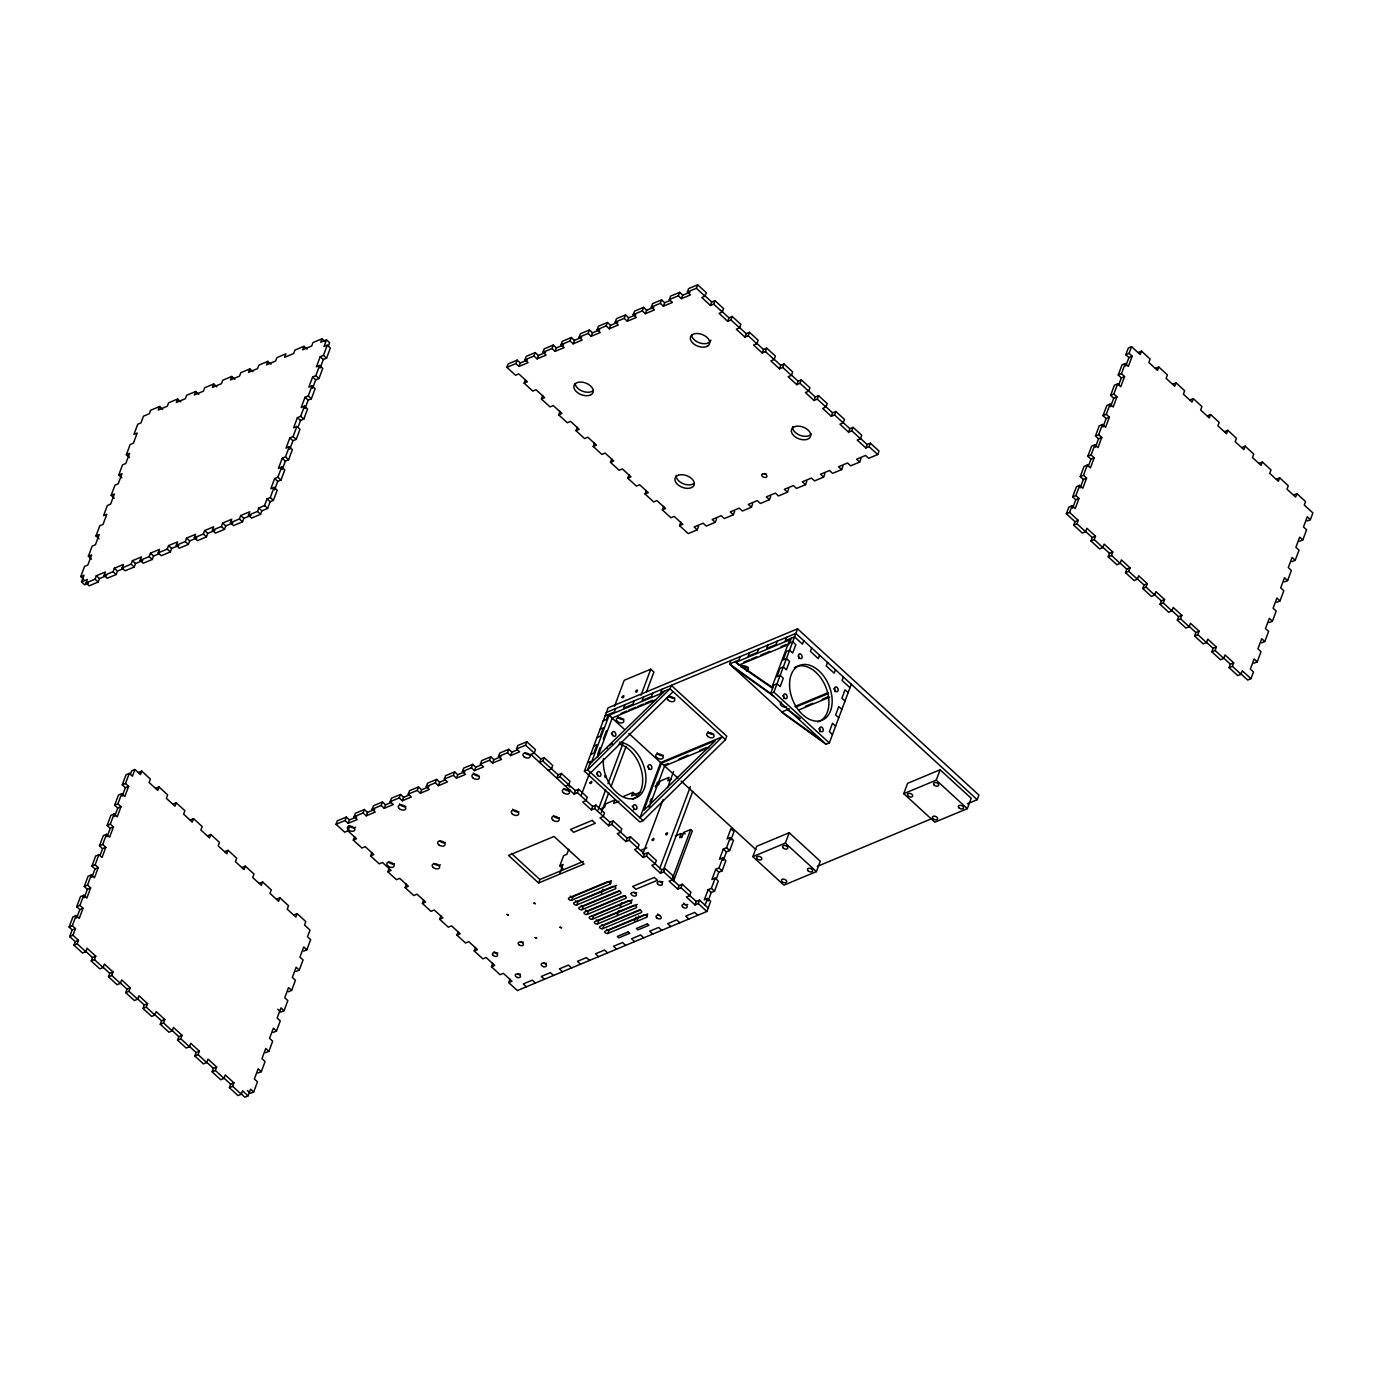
<?xml version="1.0" encoding="UTF-8"?>
<svg xmlns="http://www.w3.org/2000/svg" width="1382" height="1382" viewBox="0 0 1382 1382"><rect width="100%" height="100%" fill="white"/><g stroke="black" fill="none" stroke-linecap="round" stroke-linejoin="round"><path stroke-width="1.5" d="M83.887 579.421L80.778 576.57L84.578 566.413L87.826 565.065L91.627 554.908L88.379 556.272L91.488 559.123M88.379 556.272L92.162 546.115L95.427 544.75L99.21 534.592L95.963 535.957L99.072 538.807M95.963 535.957L99.763 525.799L103.011 524.434L106.811 514.294L103.564 515.641L107.364 505.484L110.612 504.136L114.412 493.979L111.165 495.326L114.257 498.176M111.165 495.326L114.948 485.168L118.196 483.821L121.996 473.663L118.748 475.011L121.858 477.861M118.748 475.011L122.549 464.87L125.797 463.506L129.597 453.348L126.349 454.713L129.459 457.563M126.349 454.713L130.15 444.555L133.398 443.19L137.181 433.032L133.933 434.397L137.734 424.239L140.981 422.892L143.486 416.189L149.273 413.771L150.552 410.316L159.586 406.55L162.696 409.4M88.483 583.169L84.63 584.776L81.521 581.926L84.026 575.223L80.778 576.57M106.656 575.586L99.435 578.609L98.139 582.047L89.122 585.813L86.012 582.962L87.291 579.507L81.521 581.926M86.012 582.962L95.03 579.196L96.325 575.758L105.343 571.993L104.047 575.43L107.157 578.281L116.192 574.532L117.487 571.077L122.894 568.814M159.586 406.55L158.291 410.005L167.308 406.239L168.604 402.784L177.639 399.018L180.731 401.868M104.047 575.43L113.082 571.682L114.378 568.227L123.395 564.461L122.1 567.916L125.209 570.766L134.244 567L135.522 563.545L142.743 560.522M177.639 399.018L176.343 402.473L185.361 398.707L186.656 395.252L195.674 391.503L198.783 394.354M122.1 567.916L131.135 564.15L132.413 560.695L141.448 556.929L140.152 560.384L143.262 563.234L152.279 559.468L153.575 556.013L158.999 553.75M195.674 391.503L194.396 394.941L203.413 391.175L204.709 387.737L213.726 383.971L216.836 386.822M140.152 560.384L149.17 556.618L150.465 553.163L159.5 549.397L158.204 552.852L161.314 555.702L170.332 551.936L171.627 548.481L178.848 545.475M213.726 383.971L212.431 387.426L221.465 383.66L222.761 380.205L231.779 376.44L234.888 379.29M158.204 552.852L167.222 549.086L168.518 545.631L177.535 541.865L176.257 545.32L179.366 548.17L188.384 544.404L189.679 540.949L196.9 537.943M231.779 376.44L230.483 379.895L239.518 376.129L240.796 372.674L249.831 368.908L252.941 371.758M176.257 545.32L185.274 541.554L186.57 538.099L195.588 534.333L194.292 537.788L197.401 540.638L206.436 536.872L207.732 533.417L214.936 530.412M249.831 368.908L248.535 372.363L257.553 368.597L258.849 365.142L267.866 361.376L270.976 364.226M194.292 537.788L203.327 534.022L204.622 530.567L213.64 526.801L212.344 530.256L215.454 533.107L224.489 529.341L225.767 525.886L232.988 522.88M267.866 361.376L266.588 364.831L275.605 361.065L276.901 357.61L285.919 353.844L284.64 357.299L293.658 353.533L294.953 350.078L303.971 346.312L307.08 349.162M69.1 927.063L72.348 925.698L75.457 928.549L72.209 929.913L69.1 927.063L72.901 916.905L76.148 915.54L79.258 918.391L83.058 908.233L79.949 905.383L76.701 906.747L79.811 909.598L83.058 908.233M76.701 906.747L80.484 896.59L83.732 895.242L86.841 898.093L90.642 887.935L87.532 885.085L84.285 886.432L87.394 889.282L90.642 887.935M84.285 886.432L88.085 876.274L91.333 874.927L94.442 877.777L98.243 867.62L95.133 864.769L91.886 866.117L94.995 868.967L98.243 867.62M91.886 866.117L95.686 855.976L98.934 854.612L102.043 857.462L105.827 847.304L102.717 844.454L99.469 845.819L102.579 848.669L105.827 847.304M99.469 845.819L103.27 835.661L106.518 834.296L109.627 837.147L113.428 826.989L110.318 824.138L107.07 825.503L110.18 828.354L113.428 826.989M107.07 825.503L110.871 815.345L114.119 813.981L117.228 816.831L121.029 806.691L117.919 803.84L114.671 805.188L117.781 808.038L121.029 806.691M114.671 805.188L118.455 795.03L121.702 793.683L124.812 796.533L128.612 786.375L125.503 783.525L122.255 784.872L125.365 787.723L128.612 786.375M122.255 784.872L126.056 774.715L129.303 773.367L132.413 776.218L134.918 769.515L140.446 774.576L141.741 771.121L150.379 779.051L149.083 782.506L157.721 790.418L158.999 786.963L167.637 794.875L166.358 798.33L174.978 806.259L176.274 802.804L184.912 810.716L183.616 814.171L192.253 822.083L193.549 818.628L202.187 826.557L200.891 830.012L209.528 837.924L210.824 834.469L219.462 842.381L218.166 845.836L226.803 853.765L228.082 850.31L236.719 858.222L235.441 861.677L244.061 869.589L245.357 866.151L253.994 874.063L252.699 877.518L261.336 885.43L262.632 881.975L271.269 889.904L269.974 893.342L278.611 901.271L279.907 897.816L288.527 905.728L287.249 909.183L295.886 917.095L297.165 913.657L305.802 921.569L304.506 925.024L310.034 930.086L307.53 936.789L310.639 939.639L306.839 949.797L303.591 951.162M212.344 530.256L221.379 526.49L222.657 523.035L231.692 519.287L230.397 522.724L233.506 525.575L242.524 521.809L243.819 518.371L251.04 515.348M72.348 925.698L76.148 915.54M79.949 905.383L83.732 895.242M87.532 885.085L91.333 874.927M95.133 864.769L98.934 854.612M102.717 844.454L106.518 834.296M110.318 824.138L114.119 813.981M117.919 803.84L121.702 793.683M125.503 783.525L129.303 773.367M69.705 936.616L72.952 935.251L78.48 940.33L75.233 941.678L69.705 936.616L72.209 929.913M76.632 918.063L79.811 909.598M84.233 897.747L87.394 889.282M91.834 877.432L94.995 868.967M100.057 855.441L102.579 848.669M107.019 836.818L110.18 828.354M114.602 816.503L117.781 808.038M122.203 796.187L125.365 787.723M130.426 774.214L131.67 770.862L134.918 769.515M72.952 935.251L75.457 928.549M306.839 949.797L303.729 946.946L299.946 957.104L303.055 959.954L299.255 970.112L296.145 967.262L292.345 977.419L295.454 980.27L291.654 990.428L288.544 987.577L284.744 997.735L287.853 1000.585L284.07 1010.726L280.961 1007.875L277.16 1018.033L280.27 1020.883L276.469 1031.041L273.36 1028.191L269.559 1038.348L272.669 1041.199L268.868 1051.357L265.759 1048.506L261.975 1058.664L265.085 1061.514L261.284 1071.672L258.175 1068.822L254.374 1078.979L257.484 1081.83L253.683 1091.987L250.574 1089.137L248.069 1095.84L242.541 1090.761L241.245 1094.216L237.998 1095.581L229.377 1087.651L232.625 1086.304L233.904 1082.849L225.266 1074.92L223.988 1078.375L220.74 1079.739L212.102 1071.81L215.35 1070.463L216.646 1067.008L208.008 1059.096L206.713 1062.551L203.465 1063.898L194.827 1055.986L198.075 1054.621L199.371 1051.166L190.733 1043.255L189.438 1046.71L186.19 1048.057L177.552 1040.145L180.8 1038.798L182.096 1035.343L173.458 1027.413L172.18 1030.868L168.932 1032.233L160.295 1024.304L163.542 1022.956L164.821 1019.501L156.201 1011.589L154.905 1015.044L151.657 1016.392L143.02 1008.48L146.267 1007.115L147.563 1003.66L138.926 995.748L137.63 999.203L134.382 1000.551L125.745 992.639L128.992 991.291L130.288 987.836L121.651 979.907L120.355 983.362L117.107 984.727L108.487 976.798L111.735 975.45L113.013 971.995L104.376 964.083L103.097 967.538L99.849 968.886L91.212 960.974L94.46 959.609L95.755 956.154L87.118 948.242L85.822 951.697L82.575 953.044L73.937 945.133L75.233 941.678M73.937 945.133L77.185 943.785L78.48 940.33M230.397 522.724L239.414 518.958L240.71 515.521L249.745 511.755L248.449 515.21L251.559 518.06L260.576 514.294L261.872 510.839L267.642 508.421L270.146 501.718L273.394 500.37L277.195 490.213L274.085 487.362L270.837 488.71L274.638 478.552L277.886 477.205L281.686 467.047L284.796 469.897L280.995 480.055L277.747 481.402L274.586 489.867M303.971 346.312L302.675 349.767L311.71 346.001L312.988 342.546L322.023 338.78L325.133 341.63M248.449 515.21L257.467 511.444L258.762 507.989L264.532 505.57L267.037 498.867L270.285 497.52L274.085 487.362M322.023 338.78L320.728 342.235L326.498 339.834L329.607 342.684L328.363 346.036M91.212 960.974L92.508 957.519L95.755 956.154M282.17 469.569L285.348 461.104L288.596 459.74L292.379 449.582L289.27 446.732L285.487 456.889L282.239 458.254L278.438 468.412L281.686 467.047M289.771 449.254L292.932 440.789L296.18 439.424L299.98 429.284L296.871 426.433L293.07 436.574L289.823 437.939L286.022 448.096L289.27 446.732M297.994 427.245L300.533 420.474L303.781 419.126L307.581 408.968L304.472 406.118L300.671 416.276L297.424 417.623L293.623 427.781L296.871 426.433M304.956 408.623L308.117 400.158L311.365 398.811L315.165 388.653L312.056 385.803L308.255 395.96L305.007 397.308L301.224 407.465L304.472 406.118M312.557 388.307L315.718 379.86L318.966 378.495L322.766 368.338L319.657 365.487L315.856 375.645L312.608 377.01L308.808 387.15L312.056 385.803M320.14 368.009L323.319 359.545L326.567 358.18L330.35 348.022L327.24 345.172L323.457 355.329L320.209 356.694L316.409 366.852L319.657 365.487M326.498 339.834L323.993 346.536L327.24 345.172M108.487 976.798L109.765 973.343L113.013 971.995M125.745 992.639L127.04 989.184L130.288 987.836M143.02 1008.48L144.315 1005.025L147.563 1003.66M160.295 1024.304L161.573 1020.866L164.821 1019.501M177.552 1040.145L178.848 1036.69L182.096 1035.343M194.827 1055.986L196.123 1052.531L199.371 1051.166M212.102 1071.81L213.398 1068.372L216.646 1067.008M229.377 1087.651L230.656 1084.196L233.904 1082.849M349.214 827.386L347.918 830.841L344.671 832.189L336.033 824.277L337.329 820.822L346.346 817.056L349.456 819.906L356.677 816.883M698.532 526.387L697.236 529.842L688.219 533.607L679.581 525.678L682.829 524.331L674.191 516.419L670.944 517.766L662.306 509.854L665.554 508.49L656.916 500.578L653.669 501.925L645.048 494.013L648.296 492.666L639.659 484.737L636.411 486.101L627.774 478.172L631.021 476.825L622.384 468.913L619.136 470.26L610.498 462.348L613.746 460.983L605.109 453.071L601.861 454.419L593.223 446.507L596.471 445.159L587.851 437.23L584.603 438.595L575.966 430.666L579.213 429.318L570.576 421.389L567.328 422.754L558.691 414.842L561.938 413.477L553.301 405.565L550.053 406.913L541.416 399.001L544.663 397.636L536.026 389.724L532.778 391.089L524.141 383.16L527.406 381.812L518.768 373.883L515.521 375.248L506.883 367.336L508.179 363.881L517.196 360.115L520.306 362.965L527.527 359.942M336.033 824.277L345.068 820.511L346.346 817.056M506.883 367.336L515.901 363.57L517.196 360.115M345.068 820.511L348.16 823.361L349.456 819.906M515.901 363.57L519.01 366.42L520.306 362.965M348.16 823.361L357.195 819.595L354.086 816.745L355.381 813.29L364.399 809.524L367.508 812.374L374.729 809.368M519.01 366.42L528.045 362.654L524.935 359.804L526.214 356.349L535.249 352.583L538.358 355.433L545.579 352.41M354.086 816.745L363.103 812.979L364.399 809.524M524.935 359.804L533.953 356.038L535.249 352.583M708.068 900.995L711.229 892.53L714.477 891.165L718.277 881.025L715.168 878.175L711.367 888.315L708.12 889.68L704.319 899.837L707.567 898.473L710.676 901.323L706.893 911.481L517.369 990.548L508.731 982.637L511.979 981.272L503.359 973.36L500.094 974.707L491.474 966.795L494.721 965.431L486.084 957.519L482.836 958.866L474.199 950.954L477.446 949.607L468.809 941.678L465.561 943.042L456.924 935.113L460.171 933.766L451.534 925.854L448.286 927.201L439.649 919.289L442.914 917.924L434.276 910.012L431.029 911.36L422.391 903.448L425.639 902.101L417.001 894.171L413.754 895.536L405.116 887.607L408.364 886.259L399.726 878.347L396.479 879.695L387.841 871.783L391.089 870.418L382.451 862.506L379.204 863.854L370.583 855.942L373.831 854.594L365.194 846.665L361.946 848.03L353.308 840.101L354.604 836.646M524.141 383.16L525.436 379.705M363.103 812.979L366.213 815.829L367.508 812.374M533.953 356.038L537.062 358.888L538.358 355.433M366.213 815.829L375.248 812.063L372.138 809.213L373.416 805.758L382.451 801.992L385.561 804.842L390.968 802.579M537.062 358.888L546.08 355.122L542.971 352.272L544.266 348.817L553.284 345.051L556.393 347.901L563.614 344.895M372.138 809.213L381.156 805.447L382.451 801.992M542.971 352.272L552.005 348.506L553.284 345.051M381.156 805.447L384.265 808.297L385.561 804.842M552.005 348.506L555.115 351.356L556.393 347.901M384.265 808.297L393.283 804.531L390.173 801.681L391.469 798.226L400.504 794.46L403.613 797.31L409.02 795.047M555.115 351.356L564.132 347.59L561.023 344.74L562.319 341.285L571.336 337.519L574.446 340.369L581.667 337.363M370.583 855.942L371.862 852.487M541.416 399.001L542.711 395.546M390.173 801.681L399.208 797.915L400.504 794.46M561.023 344.74L570.058 340.974L571.336 337.519M399.208 797.915L402.317 800.765L403.613 797.31M570.058 340.974L573.15 343.824L574.446 340.369M402.317 800.765L411.335 796.999L408.226 794.149L409.521 790.694L418.539 786.928L421.648 789.778L428.869 786.773M573.15 343.824L582.185 340.058L579.075 337.208L580.371 333.753L589.388 329.987L592.498 332.837L599.719 329.832M408.226 794.149L417.26 790.383L418.539 786.928M579.075 337.208L588.093 333.442L589.388 329.987M387.841 871.783L389.137 868.328M558.691 414.842L559.986 411.387M417.26 790.383L420.37 793.233L421.648 789.778M588.093 333.442L591.202 336.292L592.498 332.837M420.37 793.233L429.387 789.467L426.278 786.617L427.574 783.162L436.591 779.396L439.701 782.247L445.125 780.001M591.202 336.292L600.237 332.526L597.128 329.676L598.406 326.221L607.441 322.455L610.55 325.306L617.771 322.3M426.278 786.617L435.295 782.851L436.591 779.396M597.128 329.676L606.145 325.91L607.441 322.455M435.295 782.851L438.405 785.702L439.701 782.247M606.145 325.91L609.255 328.761L610.55 325.306M438.405 785.702L447.44 781.936L444.33 779.085L445.626 775.648L454.643 771.882L457.753 774.732L464.974 771.709M609.255 328.761L618.272 324.995L615.18 322.144L616.458 318.689L625.493 314.923L628.603 317.791L635.824 314.768M405.116 887.607L406.412 884.152M575.966 430.666L577.244 427.211M444.33 779.085L453.348 775.319L454.643 771.882M615.18 322.144L624.198 318.378L625.493 314.923M453.348 775.319L456.457 778.17L457.753 774.732M624.198 318.378L627.307 321.229L628.603 317.791M456.457 778.17L465.492 774.421L462.383 771.571L463.661 768.116L472.696 764.35L475.805 767.2L481.212 764.937M627.307 321.229L636.325 317.463L633.215 314.612L634.511 311.175L643.528 307.409L646.638 310.259L653.859 307.236M462.383 771.571L471.4 767.805L472.696 764.35M633.215 314.612L642.25 310.864L643.528 307.409M422.391 903.448L423.669 899.993M593.223 446.507L594.519 443.052M471.4 767.805L474.51 770.655L475.805 767.2M642.25 310.864L645.359 313.714L646.638 310.259M474.51 770.655L483.527 766.889L480.418 764.039L481.713 760.584L490.748 756.818L493.858 759.668L501.061 756.662M645.359 313.714L654.377 309.948L651.268 307.098L652.563 303.643L661.581 299.877L664.69 302.727L670.115 300.464M480.418 764.039L489.453 760.273L490.748 756.818M651.268 307.098L660.302 303.332L661.581 299.877M489.453 760.273L492.562 763.123L493.858 759.668M660.302 303.332L663.395 306.182L664.69 302.727M492.562 763.123L501.58 759.357L498.47 756.507L499.766 753.052L508.783 749.286L511.893 752.136L517.317 749.873M663.395 306.182L672.429 302.416L669.32 299.566L670.615 296.111L679.633 292.345L682.743 295.195L689.963 292.189M439.649 919.289L440.944 915.834M610.498 462.348L611.794 458.893M498.47 756.507L507.505 752.741L508.783 749.286M669.32 299.566L678.337 295.8L679.633 292.345M507.505 752.741L510.614 755.591L511.893 752.136M678.337 295.8L681.447 298.65L682.743 295.195M510.614 755.591L519.632 751.825L516.523 748.975L517.818 745.52L526.836 741.754L535.473 749.666L534.178 753.121L530.93 754.486L574.117 794.08L577.365 792.715L578.643 789.26L587.281 797.189L585.985 800.627L582.738 801.992L591.375 809.904L594.623 808.556L595.918 805.101L604.556 813.013L603.26 816.468L600.013 817.833L608.65 825.745L611.898 824.38L613.193 820.943L621.831 828.855L620.535 832.31L617.288 833.657L625.925 841.586L629.173 840.221L630.468 836.766L639.089 844.696L637.81 848.133L634.563 849.498L643.183 857.41L646.448 856.063L647.726 852.608L656.364 860.52L655.068 863.975L651.82 865.339L660.458 873.251L663.706 871.904L665.001 868.449L673.639 876.361L672.343 879.816L669.095 881.163L677.733 889.092L680.981 887.728L682.276 884.273L690.914 892.202L689.618 895.657L686.37 897.004L695.008 904.916L698.255 903.569L699.534 900.114L708.171 908.026M681.447 298.65L690.482 294.884L687.372 292.034L688.651 288.579L697.685 284.813L706.323 292.725L705.027 296.18L701.78 297.545L710.417 305.457L713.665 304.109L714.96 300.654L723.581 308.566L722.302 312.021L719.055 313.369L727.675 321.298L730.94 319.933L732.218 316.478L740.856 324.407L739.56 327.862L736.312 329.21L744.95 337.122L748.198 335.774L749.493 332.319L758.131 340.231L756.835 343.686L753.587 345.051L762.225 352.963L765.473 351.615L766.768 348.16L775.406 356.072L774.11 359.527L770.862 360.875L779.5 368.804L782.748 367.439L784.026 363.984L792.663 371.913L791.385 375.368L788.137 376.716L796.758 384.645L800.005 383.28L801.301 379.825L809.938 387.755L808.643 391.192L805.395 392.557L814.033 400.469L817.28 399.122L818.576 395.667L827.213 403.579L825.918 407.034L822.67 408.398L831.308 416.31L834.555 414.945L835.851 411.508L844.471 419.42L843.193 422.875L839.945 424.222L848.583 432.151L851.83 430.787L853.109 427.332L861.746 435.261L860.45 438.699L857.203 440.063L865.84 447.975L869.088 446.628L870.384 443.173L879.021 451.085L877.725 454.54L868.708 458.306L865.598 455.455L856.564 459.221L859.673 462.072L860.969 458.617M516.523 748.975L525.54 745.209L526.836 741.754M687.372 292.034L696.39 288.268L697.685 284.813M456.924 935.113L458.219 931.675M627.774 478.172L629.069 474.717M544.111 757.595L540.863 758.943L539.567 762.398L542.815 761.05L544.111 757.595L552.748 765.507L551.453 768.962L548.205 770.31M710.417 305.457L711.695 302.002L714.96 300.654M474.199 950.954L475.494 947.499M645.048 494.013L646.327 490.558M561.386 773.436L558.138 774.784L556.842 778.239L560.09 776.874L561.386 773.436L570.006 781.348L568.728 784.803L565.48 786.151M727.675 321.298L728.97 317.843L732.218 316.478M491.474 966.795L492.752 963.34M662.306 509.854L663.602 506.399M538.6 882.994L584.085 864.026L554.044 836.473L508.559 855.441L538.6 882.994L539.896 879.539L583.411 861.401M574.117 794.08L575.396 790.625L578.643 789.26M744.95 337.122L746.245 333.684L749.493 332.319M584.396 771.173L587.644 769.826L670.028 688.823L671.307 685.368L726.742 736.209L725.464 739.664L643.079 820.649L639.831 822.014L584.396 771.173L608.063 707.878L797.569 628.81L978.905 795.082L977.195 799.694L967.314 803.806M608.287 714.58L606.456 719.504L603.208 720.868M508.731 982.637L510.027 979.182M679.581 525.678L680.877 522.241M591.461 762.449L609.134 715.15L662.945 692.71M581.407 794.84L589.682 772.728M614.472 706.375L624.249 680.255L650.784 669.182L653.893 672.032L646.379 692.14M597.646 754.227L600.151 747.507M603.295 739.128L606.422 730.75M615.612 708.603L614.334 712.058L605.04 715.928M597.508 757.405L612.243 718.001L656.45 699.568M562.94 868.673L559.831 865.823L563.631 855.665L566.879 854.318L568.779 849.239M559.917 872.94L563.079 864.476L559.831 865.823M624.906 704.734L623.61 708.189L632.887 704.319L634.183 700.864M591.375 809.904L592.671 806.449L595.918 805.101M762.225 352.963L763.52 349.508L766.768 348.16M598.164 809.904L605.679 789.796M607.942 783.767L622.971 743.568M641.006 695.319L650.784 669.182M643.459 696.994L642.181 700.432L651.458 696.563L652.753 693.108M601.274 812.754L608.788 792.646M611.051 786.617L626.081 746.418M571.647 900.166L572.925 896.711L611.38 880.68L610.084 884.135L571.647 900.166A1.952 1.192 20.5 0 1 568.987 899.544A1.952 1.192 20.5 0 1 569.056 897.799L607.493 881.751A1.952 1.192 20.5 0 1 610.153 882.372A1.952 1.192 20.5 0 1 610.084 884.135M697.236 529.842L694.127 526.991L703.162 523.225L706.271 526.076L715.289 522.31L716.584 518.855M576.83 904.916L615.266 888.885A1.952 1.192 20.5 0 0 615.318 887.123A1.952 1.192 20.5 0 0 612.675 886.501L574.238 902.55A1.952 1.192 20.5 0 0 574.169 904.294A1.952 1.192 20.5 0 0 576.83 904.916L578.108 901.461L616.562 885.43M608.65 825.745L609.946 822.29L613.193 820.943M779.5 368.804L780.778 365.349L784.026 363.984M662.03 689.238L660.734 692.693L670.028 688.823L725.464 739.664M582.012 909.667L620.449 893.636A1.952 1.192 20.5 0 0 620.501 891.874A1.952 1.192 20.5 0 0 617.858 891.252L579.421 907.3A1.952 1.192 20.5 0 0 579.352 909.045A1.952 1.192 20.5 0 0 582.012 909.667L583.29 906.212L619.81 890.975M715.289 522.31L712.179 519.459L721.197 515.693L724.306 518.544L733.341 514.778L734.637 511.323M587.177 914.418L625.631 898.386A1.952 1.192 20.5 0 0 625.683 896.624A1.952 1.192 20.5 0 0 623.04 896.002L584.603 912.051A1.952 1.192 20.5 0 0 584.534 913.796A1.952 1.192 20.5 0 0 587.177 914.418L588.473 910.963L624.992 895.726M636.066 795.306L632.956 792.456L631.678 795.911L640.695 792.145M601.325 893.325L602.828 889.282M592.36 919.168L630.814 903.137A1.952 1.192 20.5 0 0 630.866 901.375A1.952 1.192 20.5 0 0 628.223 900.753L589.769 916.802A1.952 1.192 20.5 0 0 589.717 918.546A1.952 1.192 20.5 0 0 592.36 919.168L593.655 915.713L630.175 900.477M625.925 841.586L627.203 838.131L630.468 836.766M796.758 384.645L798.053 381.19L801.301 379.825M733.341 514.778L730.232 511.927L739.249 508.161L742.359 511.012L751.393 507.246L752.672 503.791M597.542 923.919L635.996 907.888A1.952 1.192 20.5 0 0 636.048 906.126A1.952 1.192 20.5 0 0 633.405 905.504L594.951 921.552A1.952 1.192 20.5 0 0 594.899 923.297A1.952 1.192 20.5 0 0 597.542 923.919L598.838 920.464L637.275 904.433M661.46 763.14L643.787 810.422L715.271 740.683L661.46 763.14L677.923 778.118M602.725 928.669L641.179 912.638A1.952 1.192 20.5 0 0 641.231 910.876A1.952 1.192 20.5 0 0 638.588 910.254L600.134 926.303A1.952 1.192 20.5 0 0 600.082 928.048A1.952 1.192 20.5 0 0 602.725 928.669L604.02 925.214L640.54 909.978M649.972 802.199L651.233 798.848M655.621 787.118L657.504 782.074M649.108 807.364L664.569 765.991L708.776 747.541M751.393 507.246L748.284 504.395L757.301 500.63L760.411 503.48L769.428 499.714L770.724 496.259M607.907 933.42L609.203 929.965L647.64 913.934L646.361 917.389L607.907 933.42A1.952 1.192 20.5 0 1 605.264 932.798A1.952 1.192 20.5 0 1 605.316 931.053L643.77 915.005A1.952 1.192 20.5 0 1 646.413 915.627A1.952 1.192 20.5 0 1 646.361 917.389M617.27 914.746L618.79 910.703M620.293 906.661L621.814 902.619M642.837 853.851L663.118 799.573M667.627 787.515L673.639 771.432M643.183 857.41L644.478 853.955L647.726 852.608M814.033 400.469L815.328 397.014L818.576 395.667M630.814 903.137L632.11 899.682M769.428 499.714L766.319 496.864L775.354 493.098L778.463 495.948L787.481 492.182L788.777 488.744M730.871 660.527L729.575 663.982L785.028 714.805L826.091 744.311L829.338 742.946L851.295 684.245M634.511 921.207L636.031 917.164M637.223 920.067L638.743 916.024M659.594 868.915L690.413 786.496M740.165 656.657L738.869 660.095L729.575 663.982L770.655 693.47L826.091 744.311M660.458 873.251L661.753 869.796L665.001 868.449M787.481 492.182L784.371 489.332L793.406 485.583L796.516 488.433L805.533 484.667L806.829 481.212M831.308 416.31L832.603 412.855L835.851 411.508M663.446 869.762L692.762 791.35M682.673 834.953L681.119 833.536L679.564 837.699L682 836.68M749.441 652.77L748.146 656.225L757.422 652.356L758.718 648.901M681.637 837.734L683.554 832.517L690.724 829.528L692.278 830.945L673.397 881.474M672.602 878.019L690.724 829.528M805.533 484.667L802.424 481.817L811.441 478.051L814.551 480.901L823.586 477.135L824.881 473.68M767.995 645.031L766.716 648.486L775.993 644.617L777.289 641.162M677.733 889.092L679.028 885.637L682.276 884.273M848.583 432.151L849.861 428.696L853.109 427.332M823.586 477.135L820.476 474.285L829.494 470.519L832.603 473.37L841.638 469.604L842.916 466.149M786.565 637.292L785.27 640.747L794.564 636.877L802.476 644.133L803.771 640.678M771.968 687.13L789.64 639.849L735.846 662.289L738.938 665.139L788.915 644.306M791.316 638.225L789.467 643.166L792.715 641.801L795.825 644.651L792.681 653.03L789.571 650.179L786.323 651.544L783.197 659.922L786.444 658.575L789.554 661.425L786.41 669.804L783.3 666.953L780.053 668.318L776.926 676.696L780.174 675.349L783.283 678.199L780.139 686.578L777.029 683.727L773.782 685.092L770.655 693.47L773.903 692.123L797.569 628.81M695.008 904.916L696.286 901.461L699.534 900.114M865.84 447.975L867.136 444.52L870.384 443.173M716.291 878.987L718.83 872.215L722.078 870.867L725.878 860.71L722.769 857.859L718.968 868.017L715.721 869.364L711.92 879.522L715.168 878.175M723.252 860.364L726.414 851.899L729.661 850.552L733.462 840.394L730.352 837.544L726.552 847.702L723.304 849.049L719.521 859.207L722.769 857.859M705.062 905.175L707.567 898.473M730.853 840.049L734.015 831.601L730.905 828.751L727.105 838.891L730.352 837.544M811.683 647.933L810.405 651.388L818.317 658.661L819.612 655.206M752.845 856.65L756.714 846.285L789.208 832.724L820.286 861.228L816.417 871.593L783.94 885.154L752.845 856.65L785.339 843.089L789.208 832.724M827.524 662.462L826.229 665.917L834.158 673.172L835.454 669.717M843.365 676.99L842.07 680.445L849.999 687.7M903.742 793.683L907.611 783.335L940.106 769.774L971.201 798.278L967.314 808.643L934.837 822.186L903.742 793.683L936.236 780.139L940.106 769.774M1066.351 513.776L1069.599 512.411L1078.236 520.34L1074.989 521.688L1066.351 513.776L1068.856 507.073L1072.104 505.708L1075.213 508.559L1079.014 498.401L1075.904 495.551L1072.657 496.915L1075.749 499.766L1079.014 498.401M1072.657 496.915L1076.44 486.758L1079.688 485.393L1082.797 488.243L1086.598 478.103L1083.488 475.253L1080.24 476.6L1083.35 479.45L1086.598 478.103M1080.24 476.6L1084.041 466.442L1087.288 465.095L1090.398 467.945L1094.198 457.788L1091.089 454.937L1087.841 456.285L1090.951 459.135L1094.198 457.788M1087.841 456.285L1091.642 446.127L1094.889 444.779L1097.999 447.63L1101.782 437.472L1098.673 434.622L1095.425 435.969L1098.535 438.82L1101.782 437.472M1095.425 435.969L1099.226 425.829L1102.473 424.464L1105.583 427.314L1109.383 417.157L1106.274 414.306L1103.026 415.671L1106.136 418.521L1109.383 417.157M1103.026 415.671L1106.827 405.513L1110.074 404.149L1113.184 406.999L1116.984 396.841L1113.875 393.991L1110.627 395.356L1113.737 398.206L1116.984 396.841M1110.627 395.356L1114.41 385.198L1117.658 383.851L1120.767 386.701L1124.568 376.543L1121.458 373.693L1118.211 375.04L1121.32 377.891L1124.568 376.543M1118.211 375.04L1122.011 364.883L1125.259 363.535L1128.368 366.385L1132.169 356.228L1129.059 353.377L1125.812 354.725L1128.921 357.575L1132.169 356.228M1125.812 354.725L1128.317 348.022L1131.564 346.675L1140.202 354.587L1141.497 351.132L1150.118 359.061L1148.839 362.516L1157.477 370.428L1158.755 366.973L1167.393 374.885L1166.097 378.34L1174.735 386.269L1176.03 382.814L1184.668 390.726L1183.372 394.181L1192.01 402.093L1193.305 398.638L1201.943 406.567L1200.647 410.022L1209.285 417.934L1210.563 414.479L1219.2 422.391L1217.922 425.846L1226.542 433.775L1227.838 430.32L1236.475 438.232L1235.18 441.687L1243.817 449.599L1245.113 446.144L1253.75 454.073L1252.455 457.528L1261.092 465.44L1262.388 461.985L1271.008 469.915L1269.73 473.352L1278.367 481.282L1279.646 477.827L1288.283 485.738L1286.987 489.193L1295.625 497.105L1296.921 493.668L1305.558 501.58L1304.263 505.035L1312.9 512.947L1310.395 519.649L1307.147 521.014M1069.599 512.411L1072.104 505.708M1075.904 495.551L1079.688 485.393M1083.488 475.253L1087.288 465.095M1091.089 454.937L1094.889 444.779M1098.673 434.622L1102.473 424.464M1106.274 414.306L1110.074 404.149M1113.875 393.991L1117.658 383.851M1121.458 373.693L1125.259 363.535M1129.059 353.377L1131.564 346.675M1072.587 508.231L1075.749 499.766M1080.188 487.915L1083.35 479.45M1088.411 465.907L1090.951 459.135M1095.373 447.284L1098.535 438.82M1102.974 426.986L1106.136 418.521M1110.558 406.671L1113.737 398.206M1118.798 384.662L1121.32 377.891M1125.76 366.04L1128.921 357.575M1310.395 519.649L1307.286 516.799L1303.485 526.957L1306.595 529.807L1302.794 539.965L1299.685 537.114L1295.901 547.272L1299.011 550.122L1295.21 560.28L1292.101 557.43L1288.3 567.587L1291.41 570.438L1287.609 580.578L1284.5 577.728L1280.699 587.886L1283.809 590.736L1280.026 600.894L1276.916 598.043L1273.116 608.201L1276.225 611.051L1272.425 621.209L1269.315 618.359L1265.515 628.516L1268.624 631.367L1264.824 641.524L1261.714 638.674L1257.931 648.832L1261.023 651.682L1257.24 661.84L1254.13 658.989L1250.33 669.13L1253.439 671.98L1250.935 678.683L1242.297 670.771L1241.001 674.226L1237.754 675.573L1229.116 667.661L1232.364 666.314L1233.66 662.859L1225.022 654.93L1223.744 658.385L1220.479 659.75L1211.859 651.82L1215.106 650.473L1216.385 647.018L1207.764 639.106L1206.469 642.561L1203.221 643.908L1194.584 635.996L1197.831 634.632L1199.127 631.177L1190.489 623.265L1189.194 626.72L1185.946 628.067L1177.309 620.155L1180.556 618.808L1181.852 615.353L1173.214 607.424L1171.919 610.879L1168.671 612.243L1160.034 604.314L1163.281 602.967L1164.577 599.512L1155.939 591.6L1154.661 595.055L1151.413 596.402L1142.776 588.49L1146.024 587.125L1147.302 583.67L1138.682 575.758L1137.386 579.213L1134.138 580.561L1125.501 572.649L1128.748 571.302L1130.044 567.847L1121.407 559.917L1120.111 563.372L1116.863 564.737L1108.226 556.808L1111.474 555.46L1112.769 552.005L1104.132 544.093L1102.836 547.531L1099.588 548.896L1090.968 540.984L1094.216 539.619L1095.494 536.164L1086.857 528.252L1085.578 531.707L1082.331 533.055L1073.693 525.143L1074.989 521.688M1073.693 525.143L1076.941 523.778L1078.236 520.34M1090.968 540.984L1092.246 537.529L1095.494 536.164M1108.226 556.808L1109.521 553.353L1112.769 552.005M1125.501 572.649L1126.796 569.194L1130.044 567.847M1142.776 588.49L1144.054 585.035L1147.302 583.67M1160.034 604.314L1161.329 600.859L1164.577 599.512M1177.309 620.155L1178.604 616.7L1181.852 615.353M1194.584 635.996L1195.879 632.541L1199.127 631.177M1211.859 651.82L1213.137 648.383L1216.385 647.018M1229.116 667.661L1230.412 664.206L1233.66 662.859M605.04 777.358L605.731 775.889L604.711 775.855M590.753 772.676L673.138 691.674M589.786 764.073L664.604 691.086M859.673 462.072L850.656 465.838L847.546 462.987L838.529 466.753L841.638 469.604M1138.232 352.496L1141.497 351.132M138.494 772.486L141.741 771.121M1155.507 368.32L1158.755 366.973M155.751 788.327L158.999 786.963M1172.782 384.161L1176.03 382.814M173.026 804.151L176.274 802.804M1190.057 400.003L1193.305 398.638M190.301 819.992L193.549 818.628M1207.315 415.844L1210.563 414.479M207.576 835.834L210.824 834.469M1224.59 431.668L1227.838 430.32M224.834 851.658L228.082 850.31M606.335 712.473L795.842 633.422L977.195 799.694M1241.865 447.509L1245.113 446.144M242.109 867.499L245.357 866.151M621.157 713.354L626.72 711.039M628.568 710.262L635.996 707.169M637.862 706.392L643.425 704.06M645.29 703.283L652.701 700.19M743.827 662.185L749.407 659.853M751.255 659.076L756.818 656.761M760.532 655.206L769.826 651.337M780.951 646.69L786.531 644.375M600.064 729.247L603.312 727.899L600.185 736.278L596.938 737.643M353.308 840.101L356.556 838.753L347.918 830.841M1259.14 463.35L1262.388 461.985M259.384 883.34L262.632 881.975M593.794 746.021L597.041 744.656L593.914 753.052L590.667 754.399M587.523 762.795L590.77 761.43L587.644 769.826L643.079 820.649M1276.398 479.174L1279.646 477.827M276.642 899.164L279.907 897.816M1293.673 495.015L1296.921 493.668M293.917 915.005L297.165 913.657M789.329 708.862L781.918 711.955L822.981 741.46M794.909 706.53L828.319 692.589M795.859 707.066L828.526 693.436M663.74 765.403L668.249 763.52M679.046 759.012L688.322 755.142M699.465 750.495L706.893 747.403M805.447 706.288L812.875 703.196M822.152 699.327L827.714 696.994M798.969 709.916L829.718 697.098M623.938 796.222L632.956 792.456M600.98 808.712L604.59 807.209L605.886 803.754L614.904 799.988L613.625 803.443L619.032 801.18M655.137 786.116L658.748 784.613L660.026 781.158L669.061 777.392L667.765 780.847L671.376 779.344M1299.546 541.312L1302.794 539.965M296.007 971.46L299.255 970.112M1291.963 561.628L1295.21 560.28M288.406 991.775L291.654 990.428M641.455 850.085L646.845 847.84M675.262 835.972L681.119 833.536M1284.362 581.943L1287.609 580.578M284.07 1010.726L280.822 1012.09L277.713 1009.24M1276.761 602.258L1280.026 600.894M273.221 1032.406L276.469 1031.041M1269.177 622.556L1272.425 621.209M265.62 1052.704L268.868 1051.357M1261.576 642.872L1264.824 641.524M258.037 1073.019L261.284 1071.672M1253.992 663.187L1257.24 661.84M253.683 1091.987L250.436 1093.335L247.326 1090.484M248.069 1095.84L244.821 1097.187L240.675 1093.387M1250.935 678.683L1247.687 680.048L1240.483 673.449M817.28 866.393L931.779 818.628M734.999 661.719L772.797 687.718M740.666 666.331L771.64 687.631M788.172 710.279L800.213 718.554M732.685 666.832L773.765 696.321M1085.06 530.93L1092.246 537.529M1102.318 546.754L1109.521 553.353M1119.593 562.595L1126.796 569.194M1136.868 578.436L1144.054 585.035M1154.143 594.277L1161.329 600.859M1171.4 610.101L1178.604 616.7M1188.675 625.942L1195.879 632.541M1205.95 641.784L1213.137 648.383M1223.208 657.607L1230.412 664.206M1076.941 523.778L1085.578 531.707M1094.216 539.619L1102.836 547.531M1111.474 555.46L1120.111 563.372M1128.748 571.302L1137.386 579.213M1146.024 587.125L1154.661 595.055M1163.281 602.967L1171.919 610.879M1180.556 618.808L1189.194 626.72M1197.831 634.632L1206.469 642.561M1215.106 650.473L1223.744 658.385M1232.364 666.314L1241.001 674.226M704.509 295.403L711.695 302.002M721.784 311.244L728.97 317.843M739.042 327.085L746.245 333.684M756.317 342.909L763.52 349.508M773.592 358.75L780.778 365.349M790.867 374.591L798.053 381.19M808.125 390.415L815.328 397.014M825.399 406.256L832.603 412.855M842.675 422.097L849.861 428.696M859.932 437.921L867.136 444.52M696.39 288.268L705.027 296.18M713.665 304.109L722.302 312.021M730.94 319.933L739.56 327.862M748.198 335.774L756.835 343.686M765.473 351.615L774.11 359.527M782.748 367.439L791.385 375.368M800.005 383.28L808.643 391.192M817.28 399.122L825.918 407.034M834.555 414.945L843.193 422.875M851.83 430.787L860.45 438.699M869.088 446.628L877.725 454.54M848.151 692.641L845.041 689.791L841.914 698.169L845.024 701.019M936.236 780.139L967.314 808.643M841.88 709.398L838.77 706.548L835.644 714.943L838.753 717.794M835.609 726.172L832.5 723.322L829.373 731.717L832.482 734.568M773.903 692.123L829.338 742.946M323.457 355.329L326.567 358.18M320.209 356.694L323.319 359.545M315.856 375.645L318.966 378.495M312.608 377.01L315.718 379.86M308.255 395.96L311.365 398.811M305.007 397.308L308.117 400.158M785.339 843.089L816.417 871.593M300.671 416.276L303.781 419.126M297.424 417.623L300.533 420.474M609.134 715.15L612.243 718.001M681.101 781.037L755.868 849.585M611.466 717.483L624.128 729.091M628.879 733.462L662.151 763.952M293.07 436.574L296.18 439.424M289.823 437.939L292.932 440.789M726.552 847.702L729.661 850.552M723.304 849.049L726.414 851.899M285.487 456.889L288.596 459.74M282.239 458.254L285.348 461.104M683.554 832.517L685.109 833.933M718.968 868.017L722.078 870.867M715.721 869.364L718.83 872.215M277.886 477.205L280.995 480.055M274.638 478.552L277.747 481.402M711.367 888.315L714.477 891.165M708.12 889.68L711.229 892.53M270.285 497.52L273.394 500.37M267.037 498.867L270.146 501.718M264.532 505.57L267.642 508.421M525.54 745.209L540.863 758.943M542.815 761.05L558.138 774.784M560.09 776.874L575.396 790.625M577.365 792.715L592.671 806.449M594.623 808.556L609.946 822.29M611.898 824.38L627.203 838.131M629.173 840.221L644.478 853.955M646.448 856.063L661.753 869.796M663.706 871.904L679.028 885.637M680.981 887.728L696.286 901.461M698.255 903.569L706.893 911.481M258.762 507.989L261.872 510.839M257.467 511.444L260.576 514.294M697.858 915.247L694.749 912.396L685.731 916.162L688.841 919.013M240.71 515.521L243.819 518.371M239.414 518.958L242.524 521.809M679.806 922.779L676.696 919.928L667.679 923.694L670.788 926.545M222.657 523.035L225.767 525.886M221.379 526.49L224.489 529.341M661.771 930.311L658.661 927.46L649.626 931.226L652.736 934.077M204.622 530.567L207.732 533.417M203.327 534.022L206.436 536.872M643.718 937.842L640.609 934.992L631.574 938.758L634.683 941.608M186.57 538.099L189.679 540.949M185.274 541.554L188.384 544.404M625.666 945.374L622.556 942.524L613.539 946.29L616.648 949.14M511.426 853.437L539.896 879.539M168.518 545.631L171.627 548.481M167.222 549.086L170.332 551.936M607.614 952.906L604.504 950.056L595.487 953.805L598.596 956.655M150.465 553.163L153.575 556.013M149.17 556.618L152.279 559.468M589.561 960.421L586.452 957.571L577.434 961.336L580.544 964.187M132.413 560.695L135.522 563.545M131.135 564.15L134.244 567M571.526 967.953L568.417 965.102L559.382 968.868L562.491 971.719M114.378 568.227L117.487 571.077M113.082 571.682L116.192 574.532M553.474 975.485L550.364 972.634L541.329 976.4L544.439 979.251M96.325 575.758L99.435 578.609M95.03 579.196L98.139 582.047M535.421 983.017L532.312 980.166L523.294 983.932L526.404 986.783M85.304 950.92L92.508 957.519M102.579 966.761L109.765 973.343M119.837 982.585L127.04 989.184M137.112 998.426L144.315 1005.025M154.387 1014.267L161.573 1020.866M171.662 1030.091L178.848 1036.69M188.919 1045.932L196.123 1052.531M206.194 1061.773L213.398 1068.372M223.469 1077.597L230.656 1084.196M77.185 943.785L85.822 951.697M94.46 959.609L103.097 967.538M111.735 975.45L120.355 983.362M128.992 991.291L137.63 999.203M146.267 1007.115L154.905 1015.044M163.542 1022.956L172.18 1030.868M180.8 1038.798L189.438 1046.71M198.075 1054.621L206.713 1062.551M215.35 1070.463L223.988 1078.375M232.625 1086.304L241.245 1094.216M524.659 752.516L525.212 753.155A3.766 2.315 20.5 0 0 528.684 754.589L529.565 754.555A3.766 2.315 20.5 0 0 530.325 754.347M546.391 963.34A2.729 1.676 20.5 0 1 545.078 963.254L544.404 963.047A2.729 1.676 20.5 0 1 543.765 962.718M520.409 974.172A2.729 1.676 20.5 0 1 519.096 974.103L518.423 973.878A2.729 1.676 20.5 0 1 517.801 973.567M687.735 904.467A2.729 1.676 20.5 0 1 685.852 904.536M684.556 903.983A2.729 1.676 20.5 0 1 683.606 903.137M662.876 881.664A2.729 1.676 20.5 0 1 659.698 881.198M636.566 892.617A2.729 1.676 20.5 0 1 633.958 892.167M659.87 915.368A2.729 1.676 20.5 0 1 657.642 913.968M523.346 942.213A2.729 1.676 20.5 0 1 521.36 941.919M497.779 952.906A2.729 1.676 20.5 0 1 496.501 952.941M495.171 952.474A2.729 1.676 20.5 0 1 494.134 951.662M570.3 790.089A3.766 2.315 20.5 0 1 568.952 790.659L568.071 790.694A3.766 2.315 20.5 0 1 564.029 788.621M569.09 786.513A3.766 2.315 20.5 0 1 569.816 787.066M518.906 811.77A3.904 2.401 20.5 0 1 512.67 809.178M478.742 775.872A3.904 2.401 20.5 0 1 474.233 774.421L473.646 773.765A3.904 2.401 20.5 0 1 473.3 773.074M445.263 842.484A3.904 2.401 20.5 0 1 439.96 841.241M405.876 806.38A3.904 2.401 20.5 0 1 400.59 805.136L400.003 804.479A3.904 2.401 20.5 0 1 399.657 803.806M394.371 863.733A3.904 2.401 20.5 0 1 388.48 861.832M355.606 827.248A3.904 2.401 20.5 0 1 349.11 825.728M623.904 719.193A3.766 2.315 20.5 0 1 617.892 716.705M674.9 698.048A3.904 2.401 20.5 0 1 669.026 696.148M663.377 755.384A3.904 2.401 20.5 0 1 657.141 752.793M713.475 734.36A3.904 2.401 20.5 0 1 708.033 731.562M748.526 667.333A3.904 2.401 20.5 0 1 742.652 665.433M440.409 864.838A3.904 2.401 20.5 0 1 433.931 863.318M559.33 817.781A3.904 2.401 20.5 0 1 553.456 815.881M572.925 896.711A1.952 1.192 20.5 0 1 570.282 896.089M578.108 901.461A1.952 1.192 20.5 0 1 575.465 900.839M583.29 906.212A1.952 1.192 20.5 0 1 581.027 905.884M588.473 910.963A1.952 1.192 20.5 0 1 585.536 910.012M593.655 915.713A1.952 1.192 20.5 0 1 591.841 915.61M598.838 920.464A1.952 1.192 20.5 0 1 596.195 919.842M604.02 925.214A1.952 1.192 20.5 0 1 601.757 924.886M609.203 929.965A1.952 1.192 20.5 0 1 606.56 929.343M794.305 667.782A29.627 19.521 67.4 0 1 825.451 686.198A29.627 19.521 67.4 0 1 817.591 721.991M833.847 688.772A2.539 1.676 67.4 0 1 834.953 691.656M798.191 656.174A2.539 1.676 67.4 0 1 798.882 658.592M782.799 695.768A2.539 1.676 67.4 0 1 783.922 698.636M818.87 728.832A2.539 1.676 67.4 0 1 819.975 731.717M741.063 666.919A3.904 2.401 20.5 0 1 747.006 666.97A3.904 2.401 20.5 0 1 746.453 670.996M786.617 706.876A3.904 2.401 20.5 0 1 781.314 705.632A3.904 2.401 20.5 0 1 781.435 702.125M632.144 806.207A2.539 1.676 67.4 0 1 633.353 807.554M633.595 808.176A2.539 1.676 67.4 0 1 633.595 809.956M596.54 773.471A2.539 1.676 67.4 0 1 597.646 775.751M611.518 733.41A2.539 1.676 67.4 0 1 612.623 735.69M647.571 766.474A2.539 1.676 67.4 0 1 648.694 769.359M619.05 743.982A29.627 19.521 67.4 0 1 641.542 770.931A29.627 19.521 67.4 0 1 632.49 799.314M619.654 742.186A29.627 19.521 67.4 0 1 645.809 775.768A29.627 19.521 67.4 0 1 624.249 797.466A29.627 19.521 67.4 0 1 603.502 758.442M606.802 748.664A29.627 19.521 67.4 0 1 607.579 747.576M609.307 745.658A29.627 19.521 67.4 0 1 610.274 744.846M611.293 744.138A29.627 19.521 67.4 0 1 612.364 743.533M811.32 433.983A10.14 6.236 20.5 0 1 796.395 433.361L794.598 431.771A10.14 6.236 20.5 0 1 792.663 426.537M710.884 340.127A10.14 6.236 20.5 0 1 708.759 342.701L706.876 343.427A10.14 6.236 20.5 0 1 695.025 340.473L693.315 338.849A10.14 6.236 20.5 0 1 691.587 335.308M593.5 390.363A10.14 6.236 20.5 0 1 592.032 391.434L590.079 392.073A10.14 6.236 20.5 0 1 575.137 383.557M693.885 483.562A10.14 6.236 20.5 0 1 682.587 483.458A10.14 6.236 20.5 0 1 676.195 475.391M766.457 474.026A2.729 1.676 20.5 0 1 764.453 473.508M631.211 893.411L631.177 893.86A2.729 1.676 20.5 0 0 635.081 896.106A2.729 1.676 20.5 0 0 635.305 893.204A2.729 1.676 20.5 0 0 631.211 893.411M756.628 857.255L756.593 857.704A2.729 1.676 20.5 0 0 760.515 859.95A2.729 1.676 20.5 0 0 760.739 857.047A2.729 1.676 20.5 0 0 756.628 857.255M907.542 794.305L907.508 794.754A2.729 1.676 20.5 0 0 911.412 796.999A2.729 1.676 20.5 0 0 911.636 794.097A2.729 1.676 20.5 0 0 907.542 794.305M506.9 914.452L508.334 915.039L506.9 914.452M535.145 937.601L536.579 938.205L535.145 937.601M560.038 927.218L561.489 927.806L560.038 927.218M589.959 782.955C591.6 785.512 593.103 778.256 589.959 782.955M622.021 697.202C623.662 699.758 625.165 692.503 622.021 697.202M635.565 691.553C637.206 694.092 638.657 686.94 635.565 691.553M652.131 839.962C653.772 842.519 655.189 835.35 652.131 839.962M665.675 834.313C667.299 836.87 668.819 829.615 665.675 834.313M660.631 762.553L639.97 817.798L722.354 736.813L660.631 762.553M533.988 903.12L535.404 903.776L534.091 903.033M678.337 475.183L676.627 476.064A10.14 6.236 20.5 0 0 678.355 485.134A10.14 6.236 20.5 0 0 691.501 487.639A10.14 6.236 20.5 0 0 692.071 479.001L690.188 477.446A10.14 6.236 20.5 0 0 678.337 475.183M795.099 426.52L793.303 427.314A10.14 6.236 20.5 0 0 793.303 435.226L795.099 436.816A10.14 6.236 20.5 0 0 808.211 438.94A10.14 6.236 20.5 0 0 808.211 430.165A10.14 6.236 20.5 0 0 795.099 426.52M592.187 820.407L570.524 829.442L573.634 832.292L595.297 823.257L592.187 820.407M654.36 877.415L632.697 886.449L635.806 889.3L657.469 880.265L654.36 877.415M628.257 931.848L617.288 936.426L618.842 937.842L629.812 933.265L628.257 931.848M647.346 923.884L636.376 928.462L637.931 929.879L648.901 925.318L647.346 923.884M707.463 346.156L705.58 346.882A10.14 6.236 20.5 0 1 693.729 343.928L692.019 342.304A10.14 6.236 20.5 0 1 693.729 333.978A10.14 6.236 20.5 0 1 706.876 337.26A10.14 6.236 20.5 0 1 707.463 346.156M762.847 473.871L762.346 474.061A2.729 1.676 20.5 0 0 762.346 476.358A2.729 1.676 20.5 0 0 765.783 477.412L766.302 477.222A2.729 1.676 20.5 0 0 766.284 474.924A2.729 1.676 20.5 0 0 762.847 473.871M590.736 394.872L588.784 395.528A10.14 6.236 20.5 0 1 575.828 391.123A10.14 6.236 20.5 0 1 577.02 382.659A10.14 6.236 20.5 0 1 590.183 385.578L591.824 387.254A10.14 6.236 20.5 0 1 590.736 394.872M543.782 966.709L543.109 966.502A2.729 1.676 20.5 0 1 541.606 963.582A2.729 1.676 20.5 0 1 545.735 964.187L546.149 964.653A2.729 1.676 20.5 0 1 543.782 966.709M517.801 977.558L517.127 977.333A2.729 1.676 20.5 0 1 515.624 974.414A2.729 1.676 20.5 0 1 519.753 975.036L520.168 975.485A2.729 1.676 20.5 0 1 517.801 977.558M783.3 848.099A2.729 1.676 20.5 0 0 787.705 848.341A2.729 1.676 20.5 0 0 784.579 845.473A2.729 1.676 20.5 0 0 783.3 848.099M808.159 870.885A2.729 1.676 20.5 0 0 812.564 871.144A2.729 1.676 20.5 0 0 809.437 868.259A2.729 1.676 20.5 0 0 808.159 870.885M782.177 881.716A2.729 1.676 20.5 0 0 786.6 881.975A2.729 1.676 20.5 0 0 783.456 879.09A2.729 1.676 20.5 0 0 782.177 881.716M934.197 785.149A2.729 1.676 20.5 0 0 938.603 785.391A2.729 1.676 20.5 0 0 935.476 782.523A2.729 1.676 20.5 0 0 934.197 785.149M933.075 818.766A2.729 1.676 20.5 0 0 937.497 819.025A2.729 1.676 20.5 0 0 934.353 816.14A2.729 1.676 20.5 0 0 933.075 818.766M959.056 807.934A2.729 1.676 20.5 0 0 963.461 808.194A2.729 1.676 20.5 0 0 960.335 805.309A2.729 1.676 20.5 0 0 959.056 807.934M682.725 907.041A2.729 1.676 20.5 0 0 687.148 907.3A2.729 1.676 20.5 0 0 684.004 904.415A2.729 1.676 20.5 0 0 682.725 907.041M657.867 884.238A2.729 1.676 20.5 0 0 662.289 884.497A2.729 1.676 20.5 0 0 659.145 881.612A2.729 1.676 20.5 0 0 657.867 884.238M656.744 917.873A2.729 1.676 20.5 0 0 661.166 918.132A2.729 1.676 20.5 0 0 658.022 915.247A2.729 1.676 20.5 0 0 656.744 917.873M518.906 944.632A2.729 1.676 20.5 0 0 523.312 944.891A2.729 1.676 20.5 0 0 520.168 942.006A2.729 1.676 20.5 0 0 518.906 944.632M492.838 955.117A2.729 1.676 20.5 0 0 497.365 955.878A2.729 1.676 20.5 0 0 494.791 952.803A2.729 1.676 20.5 0 0 492.838 955.117M512.307 813.981A3.904 2.401 20.5 0 0 518.613 814.343A3.904 2.401 20.5 0 0 514.121 810.232A3.904 2.401 20.5 0 0 512.307 813.981M472.938 777.876A3.904 2.401 20.5 0 0 479.243 778.239A3.904 2.401 20.5 0 0 474.752 774.127A3.904 2.401 20.5 0 0 472.938 777.876M563.303 792.698A3.766 2.315 20.5 0 0 569.384 793.061A3.766 2.315 20.5 0 0 565.048 789.087A3.766 2.315 20.5 0 0 563.303 792.698M523.916 756.593A3.766 2.315 20.5 0 0 530.014 756.956A3.766 2.315 20.5 0 0 525.678 752.983A3.766 2.315 20.5 0 0 523.916 756.593M387.772 865.927A3.904 2.401 20.5 0 0 394.077 866.289A3.904 2.401 20.5 0 0 389.586 862.178A3.904 2.401 20.5 0 0 387.772 865.927M348.402 829.822A3.904 2.401 20.5 0 0 354.708 830.185A3.904 2.401 20.5 0 0 350.216 826.073A3.904 2.401 20.5 0 0 348.402 829.822M438.664 844.696A3.904 2.401 20.5 0 0 444.969 845.058A3.904 2.401 20.5 0 0 440.495 840.947A3.904 2.401 20.5 0 0 438.664 844.696M399.294 808.591A3.904 2.401 20.5 0 0 405.6 808.954A3.904 2.401 20.5 0 0 401.108 804.842A3.904 2.401 20.5 0 0 399.294 808.591M552.748 819.992A3.904 2.401 20.5 0 0 559.054 820.355A3.904 2.401 20.5 0 0 554.562 816.244A3.904 2.401 20.5 0 0 552.748 819.992M433.205 867.43A3.904 2.401 20.5 0 0 439.511 867.792A3.904 2.401 20.5 0 0 435.036 863.681A3.904 2.401 20.5 0 0 433.205 867.43M783.542 695.267A2.539 1.676 67.4 0 0 786.047 698.687A2.539 1.676 67.4 0 0 786.462 694.87A2.539 1.676 67.4 0 0 783.542 695.267M819.612 728.331A2.539 1.676 67.4 0 0 822.117 731.769A2.539 1.676 67.4 0 0 822.532 727.934A2.539 1.676 67.4 0 0 819.612 728.331M834.59 688.288A2.539 1.676 67.4 0 0 837.095 691.708A2.539 1.676 67.4 0 0 837.509 687.89A2.539 1.676 67.4 0 0 834.59 688.288M798.52 655.223A2.539 1.676 67.4 0 0 801.024 658.644A2.539 1.676 67.4 0 0 801.439 654.826A2.539 1.676 67.4 0 0 798.52 655.223M789.554 685.196A29.627 19.521 67.4 0 0 821.996 720.247A29.627 19.521 67.4 0 0 821.063 672.93A29.627 19.521 67.4 0 0 789.554 685.196M612.261 732.926A2.539 1.676 67.4 0 0 614.765 736.347A2.539 1.676 67.4 0 0 615.18 732.529A2.539 1.676 67.4 0 0 612.261 732.926M648.313 765.991A2.539 1.676 67.4 0 0 650.818 769.411A2.539 1.676 67.4 0 0 651.233 765.593A2.539 1.676 67.4 0 0 648.313 765.991M633.336 806.052A2.539 1.676 67.4 0 0 635.841 809.472A2.539 1.676 67.4 0 0 636.256 805.637A2.539 1.676 67.4 0 0 633.336 806.052M597.283 772.987A2.539 1.676 67.4 0 0 599.788 776.408A2.539 1.676 67.4 0 0 600.203 772.573A2.539 1.676 67.4 0 0 597.283 772.987M707.688 736.364A3.904 2.401 20.5 0 0 713.993 736.727A3.904 2.401 20.5 0 0 709.502 732.615A3.904 2.401 20.5 0 0 707.688 736.364M656.778 757.595A3.904 2.401 20.5 0 0 663.084 757.958A3.904 2.401 20.5 0 0 658.609 753.846A3.904 2.401 20.5 0 0 656.778 757.595M617.409 721.49A3.904 2.401 20.5 0 0 623.714 721.853A3.904 2.401 20.5 0 0 619.222 717.742A3.904 2.401 20.5 0 0 617.409 721.49M668.301 700.259A3.904 2.401 20.5 0 0 674.606 700.622A3.904 2.401 20.5 0 0 670.132 696.493A3.904 2.401 20.5 0 0 668.301 700.259"/></g></svg>
